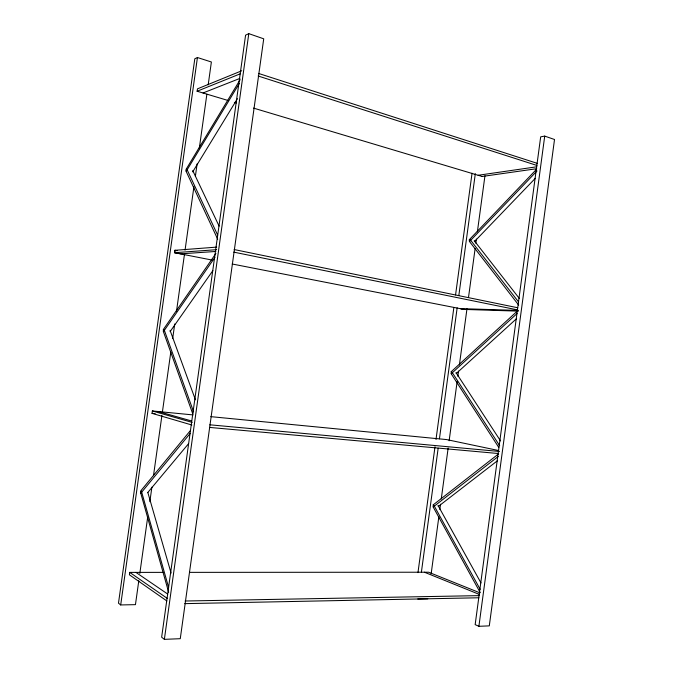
<?xml version="1.0" encoding="UTF-8"?>
<svg xmlns="http://www.w3.org/2000/svg" width="673" height="673" viewBox="0 0 673 673"><rect width="100%" height="100%" fill="white"/><g stroke="black" fill="none" stroke-linecap="round" stroke-linejoin="round"><path stroke-width="1.01" d="M417.967 572.639L435.002 446.779M435.995 439.503L453.88 307.401M455.562 294.917L472.042 173.222M421.416 571.974L438.165 448.21M439.435 438.855L457.169 307.805M458.86 295.329L475.323 173.642M431.149 573.859L438.872 516.679M439.856 509.394L440.563 504.195M441.261 498.996L448.151 448.05M449.135 440.773L457.144 381.507M457.85 376.308L458.549 371.109M459.398 364.875L466.986 308.73M468.526 297.289L475.138 248.421M475.836 243.222L476.4 239.066M477.384 231.79L484.972 175.636M478.898 626.302L544.718 136.106L554.518 139.496L489.296 625.865L478.898 626.302L475.155 624.628L540.68 136.829L544.718 136.106M138.798 580.74L135.45 604.648L120.703 604.943L197.433 57.525L211.381 61.992L208.184 84.857M163.303 572.37L129.738 572.395L129.401 574.792L166.828 600.939M191.864 425.008L152.022 413.348L152.359 410.959L193.042 414.921M212.618 260.173L174.484 252.703L174.82 250.322L216.613 247.117M228.324 100.563L197.105 91.225L197.483 88.844L241.742 70.783M175.157 250.297L174.82 252.678L180.81 253.847L215.882 251.458M139.816 573.463L147.665 517.327M149.852 501.73L151.888 487.176M153.486 475.744L161.924 415.443M162.361 412.33L170.799 352.029M172.683 338.519L174.728 323.965M176.469 311.49L184.469 254.31M185.05 250.154L193.925 186.741M195.38 176.343L197.122 163.867M199.309 148.27L206.872 94.22M164.372 639.35L248.791 33.65L263.723 38.815L180.271 638.694L164.372 639.35L161.646 637.205L245.586 35.164L248.791 33.65M240.185 79.616L186.026 169.445L186.228 171.304L239.378 83.334M192.705 171.876L237.434 98.679M215.89 253.485L163.303 329.568L163.472 331.596L214.939 257.338M170.109 331.621L212.861 270.63M140.691 490.979L190.56 430.375M190.114 433.513L140.842 493.183L140.741 491.711M147.639 492.67L188.541 443.709M536.516 169.31L469.165 239.866L469.569 241.464L537.012 170.959M474.33 241.708L535.329 178.303M450.885 372.009L518.134 310.337M451.28 373.717L517.074 313.542M456.151 373.608L516.612 318.615M432.882 505.12L498.634 453.871M433.252 506.946L498.272 456.437M438.241 506.508L497.599 460.635M197.433 57.525L194.808 58.761L118.482 603.193L120.703 604.943M197.105 91.225L240.421 73.752M203.036 92.967L239.874 78.421M478.124 175.274L536.751 166.795M482.07 176.477L536.751 168.704M174.484 252.703L216.656 249.683M184.739 603.639L478.898 597.775M417.756 599.012L427.776 598.819M185.109 601.014L479.193 595.63M189.517 572.361L428.617 572.218L479.782 592.778M517.815 310.404L460.483 308.629L464.547 309.429M518.353 311.136L464.101 309.412L232.202 264.001M209.454 427.405L498.188 453.509M209.816 424.798L499.517 451.474M152.022 413.348L155.152 413.651M210.784 416.646L446.552 439.57L498.643 450.54M174.82 250.322L177.15 250.693M233.792 252.139L517.419 309.874M234.154 249.54L517.705 307.746M158.433 411.548L191.654 420.995M152.359 410.959L192.234 422.4M234.364 102.372L236.383 102.977M253.494 108.092L482.129 176.469M258.163 76.007L536.903 165.44M258.525 73.424L537.189 163.329M424.427 572.218L479.311 594.402M135.921 572.387L167.754 594.099M129.738 572.395L167.198 598.322M474.221 240.665L519.329 298.45M518.361 301.697L470.183 239.664L469.333 241.329L518.69 305.096M455.983 372.581L500.535 440.916M499.703 445.762L451.886 371.976L451.053 373.54L498.76 447.385M438.014 505.465L480.968 582.894M480.169 589.329L433.849 505.263L433.033 506.727L480.244 592.661M192.739 170.555L219.104 226.128M217.682 235.146L186.808 169.083L186.059 171.169L217.707 239.251M170.076 330.35L195.439 399.829M193.622 411.918L164.044 329.459L163.32 331.402L192.789 413.945M147.824 492.434L171.085 573.11M168.612 587.428L141.397 491.13L140.691 492.922L168.662 592.282"/></g></svg>
